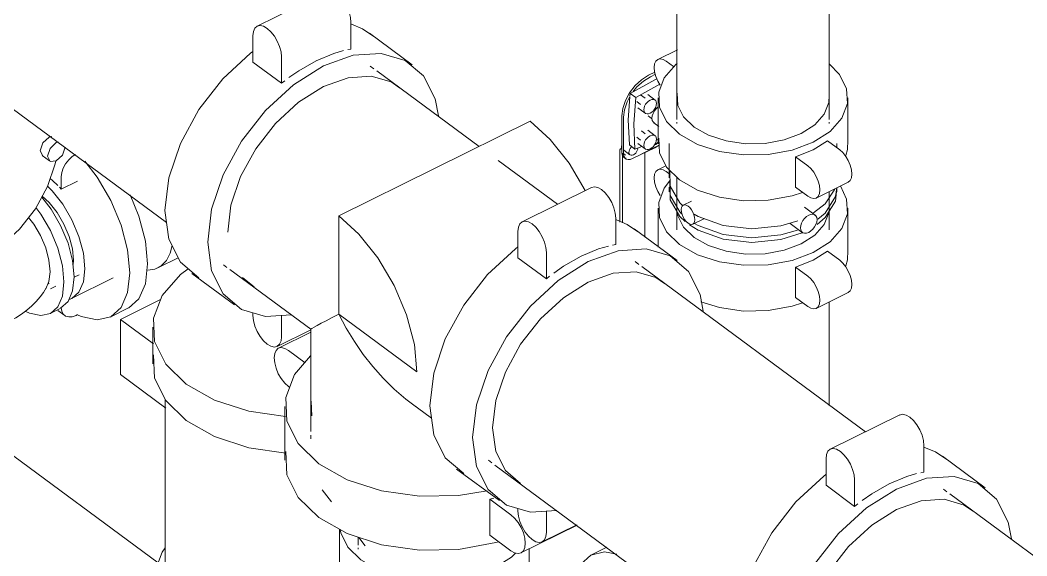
# Model space of a CAD drawing. Header units: metres. Extents: x 63 to 378, y -27 to 78.
# Drawn here: x 319.004 to 320.116, y 0.346 to 0.938 of the extents above; entities that cross this region are included whole.
import ezdxf

# ---------------------------------------------------------------- set-up
doc = ezdxf.new("R2010")
doc.units = ezdxf.units.M
for name, color, linetype, lineweight in [('A-FLOR', 7, 'Continuous', 9), ('M-EQPM', 7, 'Continuous', 18), ('P-PIPE', 7, 'Continuous', 18)]:
    doc.layers.add(name, color=color, linetype=linetype, lineweight=lineweight)

# ---------------------------------------------------------------- blocks, each defined once
blk = doc.blocks.new('Victaulic-IPS-Cap No 60 - Standard 2-2391244-3D BOMBAS')
at = {"layer": 'P-PIPE', "color": 11, "true_color": 0xff8080}
for p, q in [((-58.3256, 0.8622), (-58.3093, 0.8686)), ((-58.3475, 0.8484), (-58.3256, 0.8622)), ((-58.368, 0.8296), (-58.3475, 0.8484)), ((-58.2912, 0.8552), (-58.3074, 0.8488)), ((-58.3855, 0.807), (-58.368, 0.8296)), ((-58.399, 0.7823), (-58.3855, 0.807)), ((-58.2423, 0.7937), (-58.2394, 0.788)), ((-58.4075, 0.7571), (-58.399, 0.7823)), ((-58.24, 0.7884), (-58.2319, 0.7824)), ((-58.4104, 0.733), (-58.4075, 0.7571)), ((-58.4075, 0.7119), (-58.4104, 0.733)), ((-58.399, 0.695), (-58.4075, 0.7119)), ((-58.3855, 0.6836), (-58.399, 0.695)), ((-58.3907, 0.6869), (-58.3725, 0.6734))]:
    blk.add_line(p, q, dxfattribs=at)
for points in [[(-58.3074, 0.8488, 0), (-58.3293, 0.835, 0), (-58.3498, 0.8162, 0), (-58.3674, 0.7936, 0), (-58.3808, 0.7689, 0), (-58.3893, 0.7436, 0), (-58.3922, 0.7196, 0)], [(-58.2294, 0.8096, 0), (-58.2324, 0.8087, 0), (-58.2394, 0.8023, 0), (-58.2423, 0.7937, 0)], [(-58.2342, 0.7878, 0), (-58.2313, 0.7963, 0), (-58.2244, 0.8027, 0), (-58.2224, 0.8035, 0)], [(-58.2146, 0.7975, 0), (-58.2174, 0.7889, 0), (-58.2244, 0.7825, 0), (-58.2313, 0.782, 0), (-58.2342, 0.7878, 0)], [(-58.3074, 0.6742, 0), (-58.2855, 0.6881, 0), (-58.265, 0.7069, 0), (-58.2474, 0.7294, 0), (-58.234, 0.7542, 0), (-58.2255, 0.7794, 0), (-58.2248, 0.7825, 0)], [(-58.3922, 0.7196, 0), (-58.3893, 0.6985, 0), (-58.3808, 0.6816, 0), (-58.3674, 0.6702, 0), (-58.3498, 0.665, 0), (-58.3293, 0.6664, 0), (-58.3074, 0.6742, 0)]]:
    blk.add_polyline3d(points, dxfattribs=at)
blk = doc.blocks.new('Victaulic-IPS-Vic-300 MasterSeal Butterfly Valve LH - Standard-V349-3D BOMBAS')
at = {"layer": 'P-PIPE', "color": 11, "true_color": 0xff8080}
for p, q in [((-57.5701, 0.8771), (-57.5632, 0.8805)), ((-57.5625, 0.8784), (-57.5681, 0.8756)), ((-57.5907, 0.8544), (-57.5903, 0.8571)), ((-57.5842, 0.8526), (-57.5903, 0.8571)), ((-57.5576, 0.8675), (-57.5842, 0.8526)), ((-57.5832, 0.8481), (-57.5789, 0.845)), ((-57.5738, 0.8519), (-57.5788, 0.8556)), ((-57.5629, 0.8498), (-57.571, 0.8558)), ((-57.5818, 0.8411), (-57.5737, 0.8352)), ((-57.5996, 0.7917), (-57.5996, 0.8322)), ((-57.5976, 0.8307), (-57.5976, 0.7902)), ((-57.5705, 0.8322), (-57.5668, 0.8295)), ((-57.5642, 0.8246), (-57.5589, 0.8207)), ((-57.5388, 0.8253), (-57.5388, 0.8237)), ((-57.3706, 0.8237), (-57.3706, 0.8253)), ((-57.5738, 0.8125), (-57.578, 0.8156)), ((-57.5629, 0.8103), (-57.571, 0.8163)), ((-57.5832, 0.8087), (-57.5789, 0.8055)), ((-57.5818, 0.8017), (-57.5737, 0.7957)), ((-57.563, 0.8005), (-57.5622, 0.8008)), ((-57.5615, 0.8055), (-57.5589, 0.8067)), ((-57.5474, 0.8017), (-57.5474, 0.7636)), ((-57.362, 0.797), (-57.362, 0.8017)), ((-57.6019, 0.7148), (-57.6019, 0.7941)), ((-57.6001, 0.7976), (-57.6001, 0.7956)), ((-57.5989, 0.7911), (-57.5989, 0.7139)), ((-57.5975, 0.7904), (-57.5955, 0.7889)), ((-57.5974, 0.7943), (-57.5906, 0.7893)), ((-57.5912, 0.8001), (-57.5851, 0.7956)), ((-57.5878, 0.785), (-57.5632, 0.7971)), ((-57.5851, 0.7956), (-57.5776, 0.7984)), ((-57.5775, 0.7904), (-57.5585, 0.7998)), ((-57.5743, 0.698), (-57.5743, 0.7916)), ((-57.5632, 0.7971), (-57.5585, 0.7997)), ((-57.5974, 0.7864), (-57.5953, 0.7849)), ((-57.5388, 0.7644), (-57.5388, 0.7063)), ((-57.5474, 0.7534), (-57.5474, 0.7484)), ((-57.3706, 0.7063), (-57.3706, 0.7485)), ((-57.362, 0.7484), (-57.362, 0.7527)), ((-57.5228, 0.7381), (-57.5317, 0.7337)), ((-57.386, 0.7226), (-57.3978, 0.7313)), ((-57.5212, 0.7124), (-57.5084, 0.7187)), ((-57.4137, 0.7134), (-57.4002, 0.7034))]:
    blk.add_line(p, q, dxfattribs=at)
for points in [[(-57.5996, 0.8322, 0), (-57.5986, 0.8405, 0), (-57.5957, 0.8493, 0), (-57.591, 0.8579, 0), (-57.5849, 0.8658, 0), (-57.5778, 0.8723, 0), (-57.5701, 0.8771, 0)], [(-57.5903, 0.8571, 0), (-57.5632, 0.8722, 0), (-57.5608, 0.8734, 0)], [(-57.5681, 0.8756, 0), (-57.5758, 0.8708, 0), (-57.5829, 0.8643, 0), (-57.5871, 0.8591, 0)], [(-57.5908, 0.8536, 0), (-57.5937, 0.8478, 0), (-57.5966, 0.8391, 0), (-57.5976, 0.8307, 0)], [(-57.5912, 0.8001, 0), (-57.5925, 0.8278, 0), (-57.5908, 0.8534, 0)], [(-57.5842, 0.8526, 0), (-57.5863, 0.8233, 0), (-57.5851, 0.7956, 0)], [(-57.5683, 0.8497, 0), (-57.5701, 0.8486, 0), (-57.5718, 0.847, 0), (-57.5733, 0.8452, 0), (-57.5744, 0.8431, 0), (-57.5751, 0.841, 0), (-57.5754, 0.839, 0), (-57.5751, 0.8373, 0), (-57.5744, 0.8359, 0), (-57.5733, 0.8349, 0), (-57.5718, 0.8345, 0), (-57.5701, 0.8346, 0), (-57.5683, 0.8353, 0)], [(-57.5683, 0.8353, 0), (-57.5665, 0.8364, 0), (-57.5648, 0.838, 0), (-57.5634, 0.8398, 0), (-57.5622, 0.8419, 0), (-57.5615, 0.844, 0), (-57.5613, 0.846, 0), (-57.5615, 0.8477, 0), (-57.5622, 0.8491, 0), (-57.5634, 0.8501, 0), (-57.5648, 0.8505, 0), (-57.5665, 0.8504, 0), (-57.5683, 0.8497, 0)], [(-57.5636, 0.8243, 0), (-57.5651, 0.8255, 0), (-57.566, 0.8273, 0), (-57.5663, 0.8296, 0), (-57.566, 0.8322, 0), (-57.5651, 0.835, 0), (-57.5636, 0.8377, 0), (-57.5617, 0.8401, 0), (-57.5595, 0.8422, 0)], [(-57.5683, 0.8103, 0), (-57.5701, 0.8091, 0), (-57.5718, 0.8076, 0), (-57.5733, 0.8057, 0), (-57.5744, 0.8037, 0), (-57.5751, 0.8016, 0), (-57.5754, 0.7996, 0), (-57.5751, 0.7978, 0), (-57.5744, 0.7964, 0), (-57.5733, 0.7955, 0), (-57.5718, 0.795, 0), (-57.5701, 0.7952, 0), (-57.5683, 0.7958, 0)], [(-57.5683, 0.7958, 0), (-57.5665, 0.797, 0), (-57.5648, 0.7985, 0), (-57.5634, 0.8004, 0), (-57.5622, 0.8024, 0), (-57.5615, 0.8045, 0), (-57.5613, 0.8065, 0), (-57.5615, 0.8083, 0), (-57.5622, 0.8097, 0), (-57.5634, 0.8106, 0), (-57.5648, 0.811, 0), (-57.5665, 0.8109, 0), (-57.5683, 0.8103, 0)], [(-57.5622, 0.8008, 0), (-57.5614, 0.8013, 0), (-57.5607, 0.802, 0), (-57.56, 0.8028, 0)], [(-57.5596, 0.8037, 0), (-57.5592, 0.8046, 0), (-57.5591, 0.8055, 0), (-57.5592, 0.8062, 0)], [(-57.6019, 0.7941, 0), (-57.6018, 0.7944, 0), (-57.6017, 0.7948, 0), (-57.6015, 0.7952, 0), (-57.6013, 0.7955, 0), (-57.601, 0.7958, 0), (-57.6007, 0.796, 0)], [(-57.5996, 0.7997, 0), (-57.6, 0.7988, 0), (-57.6001, 0.7976, 0)], [(-57.5947, 0.7854, 0), (-57.5968, 0.786, 0), (-57.5983, 0.7873, 0), (-57.5993, 0.7893, 0), (-57.5996, 0.7917, 0)], [(-57.5976, 0.7902, 0), (-57.5973, 0.7878, 0), (-57.5963, 0.7858, 0), (-57.5947, 0.7845, 0), (-57.5927, 0.7839, 0), (-57.5903, 0.7841, 0), (-57.5878, 0.785, 0)], [(-57.5893, 0.7975, 0), (-57.5903, 0.7962, 0), (-57.5911, 0.7948, 0), (-57.5916, 0.7933, 0), (-57.5917, 0.7919, 0)], [(-57.5917, 0.7919, 0), (-57.5916, 0.7907, 0), (-57.5911, 0.7897, 0), (-57.5903, 0.7891, 0), (-57.5893, 0.7888, 0), (-57.5881, 0.7888, 0), (-57.5868, 0.7893, 0), (-57.5855, 0.7901, 0), (-57.5843, 0.7912, 0), (-57.5833, 0.7925, 0), (-57.5825, 0.7939, 0), (-57.5821, 0.7954, 0), (-57.5819, 0.7968, 0)], [(-57.5324, 0.733, 0), (-57.5356, 0.7362, 0), (-57.5462, 0.7545, 0), (-57.5465, 0.7714, 0)], [(-57.5337, 0.7241, 0), (-57.5356, 0.726, 0), (-57.5462, 0.7444, 0), (-57.5465, 0.7613, 0)], [(-57.5296, 0.7154, 0), (-57.5356, 0.721, 0), (-57.5462, 0.7394, 0), (-57.5465, 0.7562, 0)], [(-57.3642, 0.7513, 0), (-57.375, 0.7349, 0), (-57.3877, 0.7249, 0)], [(-57.3622, 0.7525, 0), (-57.3636, 0.738, 0), (-57.375, 0.7198, 0), (-57.3839, 0.7122, 0)], [(-57.362, 0.7526, 0), (-57.3636, 0.743, 0), (-57.375, 0.7248, 0), (-57.3831, 0.7179, 0)], [(-57.5265, 0.7325, 0), (-57.5284, 0.7336, 0), (-57.5302, 0.734, 0), (-57.5318, 0.7337, 0), (-57.533, 0.7326, 0), (-57.5337, 0.7309, 0), (-57.534, 0.7286, 0), (-57.5337, 0.726, 0), (-57.533, 0.7231, 0), (-57.5318, 0.7203, 0), (-57.5302, 0.7176, 0), (-57.5284, 0.7153, 0), (-57.5265, 0.7136, 0)], [(-57.5211, 0.7124, 0), (-57.5199, 0.7135, 0), (-57.5192, 0.7152, 0), (-57.5189, 0.7175, 0), (-57.5192, 0.7201, 0), (-57.5199, 0.723, 0), (-57.5211, 0.7258, 0), (-57.5227, 0.7285, 0), (-57.5245, 0.7308, 0), (-57.5265, 0.7325, 0)], [(-57.4052, 0.7162, 0), (-57.4241, 0.7107, 0), (-57.4559, 0.7075, 0), (-57.4875, 0.7112, 0), (-57.5152, 0.7211, 0), (-57.5197, 0.7236, 0)], [(-57.3931, 0.7035, 0), (-57.3907, 0.705, 0), (-57.3885, 0.7071, 0), (-57.3866, 0.7095, 0), (-57.3851, 0.7122, 0), (-57.3842, 0.7149, 0), (-57.3839, 0.7176, 0), (-57.3842, 0.7199, 0), (-57.3851, 0.7217, 0), (-57.3866, 0.7229, 0), (-57.3885, 0.7235, 0), (-57.3907, 0.7233, 0), (-57.3931, 0.7225, 0)], [(-57.5265, 0.7136, 0), (-57.5245, 0.7124, 0), (-57.5227, 0.712, 0), (-57.5212, 0.7124, 0)], [(-57.4054, 0.706, 0), (-57.4241, 0.7006, 0), (-57.4559, 0.6974, 0), (-57.4875, 0.701, 0), (-57.5152, 0.711, 0), (-57.5195, 0.7134, 0)], [(-57.3931, 0.7225, 0), (-57.3955, 0.721, 0), (-57.3977, 0.7189, 0), (-57.3996, 0.7165, 0), (-57.4011, 0.7138, 0), (-57.402, 0.7111, 0), (-57.4023, 0.7084, 0), (-57.402, 0.7061, 0), (-57.4011, 0.7043, 0), (-57.3996, 0.7031, 0), (-57.3977, 0.7025, 0), (-57.3955, 0.7027, 0), (-57.3931, 0.7035, 0)], [(-57.4002, 0.7031, 0), (-57.4241, 0.6955, 0), (-57.4559, 0.6924, 0), (-57.4875, 0.696, 0), (-57.5152, 0.7059, 0), (-57.5249, 0.7118, 0)]]:
    blk.add_polyline3d(points, dxfattribs=at)
blk = doc.blocks.new('Victaulic-IPS-Rigid Coupling Style 07-W07-107 - Standard-V369-3D BOMBAS')
at = {"layer": 'P-PIPE', "color": 11, "true_color": 0xff8080}
for p, q in [((-57.5382, 0.9054), (-57.5599, 0.8947)), ((-57.5426, 0.8868), (-57.5505, 0.8926)), ((-57.5595, 0.8521), (-57.5595, 0.8015)), ((-57.3499, 0.8015), (-57.3499, 0.8521)), ((-57.3723, 0.8046), (-57.3589, 0.7947)), ((-57.3943, 0.7772), (-57.4077, 0.7871)), ((-57.4077, 0.7871), (-57.4077, 0.7534)), ((-57.3849, 0.7414), (-57.3495, 0.7589)), ((-57.4077, 0.7534), (-57.3943, 0.7435))]:
    blk.add_line(p, q, dxfattribs=at)
for points in [[(-57.5505, 0.8926, 0), (-57.554, 0.8946, 0), (-57.5572, 0.8953, 0), (-57.56, 0.8947, 0), (-57.5621, 0.8928, 0), (-57.5634, 0.8897, 0), (-57.5639, 0.8857, 0), (-57.5634, 0.881, 0), (-57.5621, 0.8759, 0), (-57.56, 0.8708, 0), (-57.5572, 0.8661, 0)], [(-57.5385, 0.8901, 0), (-57.5398, 0.8891, 0), (-57.5527, 0.8745, 0), (-57.5589, 0.8584, 0), (-57.5581, 0.8419, 0), (-57.5502, 0.8261, 0), (-57.5358, 0.812, 0)], [(-57.5358, 0.812, 0), (-57.5159, 0.8007, 0), (-57.4918, 0.7929, 0), (-57.4651, 0.7891, 0), (-57.4378, 0.7896, 0), (-57.4116, 0.7944, 0), (-57.3884, 0.8031, 0), (-57.3696, 0.8151, 0), (-57.3567, 0.8297, 0), (-57.3504, 0.8458, 0), (-57.3513, 0.8623, 0), (-57.3592, 0.8781, 0), (-57.3705, 0.8898, 0)], [(-57.5198, 0.8199, 0), (-57.5314, 0.8312, 0), (-57.5377, 0.8439, 0), (-57.5384, 0.8572, 0)], [(-57.3707, 0.8552, 0), (-57.371, 0.847, 0), (-57.376, 0.8341, 0), (-57.3864, 0.8224, 0), (-57.4014, 0.8127, 0), (-57.4201, 0.8058, 0), (-57.4411, 0.8019, 0), (-57.4631, 0.8015, 0), (-57.4845, 0.8046, 0), (-57.5038, 0.8108, 0), (-57.5198, 0.8199, 0)], [(-57.5358, 0.7614, 0), (-57.5502, 0.7755, 0), (-57.5581, 0.7913, 0), (-57.5589, 0.8078, 0)], [(-57.3723, 0.8046, 0), (-57.3884, 0.7947, 0), (-57.4077, 0.7871, 0)], [(-57.3501, 0.8054, 0), (-57.3504, 0.7952, 0), (-57.3522, 0.7884, 0)], [(-57.3589, 0.7947, 0), (-57.3554, 0.7916, 0), (-57.3522, 0.7875, 0), (-57.3494, 0.7828, 0), (-57.3473, 0.7777, 0), (-57.346, 0.7726, 0), (-57.3455, 0.7679, 0), (-57.346, 0.7639, 0), (-57.3473, 0.7608, 0), (-57.3494, 0.7589, 0)], [(-57.3848, 0.7414, 0), (-57.3827, 0.7433, 0), (-57.3814, 0.7464, 0), (-57.3809, 0.7505, 0), (-57.3814, 0.7552, 0), (-57.3827, 0.7602, 0), (-57.3848, 0.7653, 0), (-57.3876, 0.77, 0), (-57.3908, 0.7741, 0), (-57.3943, 0.7772, 0)], [(-57.3999, 0.7475, 0), (-57.4116, 0.7438, 0), (-57.4378, 0.739, 0), (-57.4651, 0.7385, 0), (-57.4918, 0.7423, 0), (-57.5159, 0.7501, 0), (-57.5358, 0.7614, 0)], [(-57.3943, 0.7435, 0), (-57.3908, 0.7415, 0), (-57.3876, 0.7408, 0), (-57.3849, 0.7414, 0)]]:
    blk.add_polyline3d(points, dxfattribs=at)
blk = doc.blocks.new('C_S_L_ Suction Diffuser - 2_5-8 Inch - Flanged - 6_x4_-V379-3D BOMBAS')
at = {"layer": 'P-PIPE', "color": 11, "true_color": 0xff8080}
for p, q in [((-58.1122, 0.6641), (-58.0897, 0.6752)), ((-58.1648, 0.6098), (-58.1452, 0.6195))]:
    blk.add_line(p, q, dxfattribs=at)
for points in [[(-58.2009, 0.6123, 0), (-58.1968, 0.6104, 0), (-58.1793, 0.6066, 0), (-58.1643, 0.61, 0), (-58.1528, 0.6204, 0), (-58.1456, 0.637, 0), (-58.1431, 0.6588, 0), (-58.1456, 0.6842, 0), (-58.1528, 0.7115, 0), (-58.1643, 0.7388, 0), (-58.1793, 0.7644, 0), (-58.193, 0.7822, 0)], [(-58.1429, 0.745, 0), (-58.1332, 0.7212, 0), (-58.1259, 0.6939, 0), (-58.1235, 0.6685, 0), (-58.1259, 0.6467, 0), (-58.1332, 0.6301, 0), (-58.1447, 0.6197, 0)], [(-58.0965, 0.6888, 0), (-58.0987, 0.6805, 0), (-58.1028, 0.6724, 0), (-58.1085, 0.6664, 0), (-58.1154, 0.6628, 0), (-58.1234, 0.6617, 0)]]:
    blk.add_polyline3d(points, dxfattribs=at)
blk = doc.blocks.new('C_S_L_Antivibratorio 2- Flanged - 4_-V380-3D BOMBAS')
at = {"layer": 'P-PIPE', "color": 11, "true_color": 0xff8080}
blk.add_line((-58.2313, 0.6137), (-58.22, 0.6193), dxfattribs=at)
for points in [[(-58.2404, 0.7424, 0), (-58.2302, 0.7293, 0), (-58.2196, 0.7111, 0), (-58.2114, 0.6917, 0), (-58.2063, 0.6723, 0), (-58.2045, 0.6542, 0)], [(-58.2159, 0.6486, 0), (-58.2176, 0.6666, 0), (-58.2228, 0.6861, 0), (-58.2309, 0.7055, 0), (-58.2416, 0.7237, 0), (-58.2469, 0.7309, 0)], [(-58.2313, 0.66, 0), (-58.2325, 0.6726, 0), (-58.2361, 0.6862, 0), (-58.2418, 0.6999, 0), (-58.2493, 0.7126, 0), (-58.2549, 0.72, 0)], [(-58.3099, 0.6735, 0), (-58.307, 0.6679, 0), (-58.2988, 0.6485, 0), (-58.2936, 0.6291, 0), (-58.2919, 0.611, 0)], [(-58.2361, 0.6409, 0), (-58.2325, 0.6491, 0), (-58.2313, 0.66, 0)], [(-58.2582, 0.6161, 0), (-58.254, 0.6142, 0), (-58.2416, 0.6115, 0), (-58.2309, 0.6139, 0), (-58.2228, 0.6213, 0), (-58.2176, 0.6331, 0), (-58.2159, 0.6486, 0)], [(-58.2045, 0.6542, 0), (-58.2063, 0.6387, 0), (-58.2114, 0.6269, 0), (-58.2196, 0.6195, 0)], [(-58.2354, 0.642, 0), (-58.2386, 0.637, 0), (-58.2423, 0.632, 0), (-58.2466, 0.627, 0), (-58.2514, 0.6221, 0), (-58.2568, 0.6174, 0), (-58.2627, 0.613, 0), (-58.2691, 0.609, 0), (-58.2758, 0.6055, 0), (-58.2827, 0.6025, 0), (-58.2898, 0.6001, 0), (-58.2932, 0.5992, 0)], [(-58.2919, 0.611, 0), (-58.2936, 0.5955, 0), (-58.298, 0.5849, 0)]]:
    blk.add_polyline3d(points, dxfattribs=at)
blk = doc.blocks.new('Victaulic-IPS-Rigid Coupling Style 07-W07-107 - Standard-V381-3D BOMBAS')
at = {"layer": 'P-PIPE', "color": 11, "true_color": 0xff8080}
for p, q in [((-58.2189, 0.765), (-58.2189, 0.7513)), ((-58.2189, 0.7513), (-58.201, 0.7601)), ((-58.2208, 0.7534), (-58.2189, 0.7513)), ((-58.2054, 0.6726), (-58.2056, 0.6678)), ((-58.2074, 0.6304), (-58.1614, 0.6531)), ((-58.2226, 0.6171), (-58.2151, 0.6115))]:
    blk.add_line(p, q, dxfattribs=at)
for points in [[(-58.2033, 0.7895, 0), (-58.2067, 0.7873, 0), (-58.2107, 0.7836, 0), (-58.2141, 0.7793, 0), (-58.2167, 0.7745, 0), (-58.2183, 0.7696, 0), (-58.2189, 0.765, 0)], [(-58.2311, 0.763, 0), (-58.2284, 0.7608, 0), (-58.2226, 0.7553, 0)], [(-58.1928, 0.6633, 0), (-58.1945, 0.6804, 0), (-58.1993, 0.6988, 0), (-58.2071, 0.7173, 0), (-58.2172, 0.7345, 0), (-58.2289, 0.7493, 0), (-58.234, 0.7544, 0)], [(-58.2398, 0.7436, 0), (-58.2322, 0.7364, 0), (-58.2234, 0.7254, 0), (-58.2159, 0.7126, 0), (-58.2102, 0.699, 0), (-58.2066, 0.6853, 0), (-58.2054, 0.6726, 0)], [(-58.21, 0.6293, 0), (-58.2071, 0.6305, 0), (-58.1993, 0.6375, 0), (-58.1945, 0.6487, 0), (-58.1928, 0.6633, 0)], [(-58.2189, 0.6202, 0), (-58.2183, 0.6163, 0), (-58.2167, 0.6131, 0), (-58.2141, 0.6109, 0), (-58.2107, 0.6099, 0), (-58.2067, 0.6101, 0), (-58.2025, 0.6117, 0), (-58.201, 0.6125, 0)]]:
    blk.add_polyline3d(points, dxfattribs=at)
blk = doc.blocks.new('Non-Connector - AC-V382-3D BOMBAS')
at = {"layer": 'P-PIPE', "color": 11, "true_color": 0xff8080}
blk.add_line((-58.2335, 0.6467), (-58.2322, 0.6473), dxfattribs=at)
blk = doc.blocks.new('Pump-Vertical_Inline-Taco-KV_D_Models - 4007D NEMA at 20 HP 3500 RPM TEFC-V383-3D BOMBAS')
at = {"layer": 'M-EQPM', "color": 11, "true_color": 0xff8080}
for p, q in [((-58.1535, 0.6072), (-58.1091, 0.6292)), ((-58.1535, 0.5463), (-58.1535, 0.6072)), ((-58.1535, 0.6072), (-58.1171, 0.5803)), ((-58.1179, 0.5987), (-58.1179, 0.5582)), ((-58.1032, 0.5091), (-58.1535, 0.5463)), ((-58.1042, 0.5191), (-58.1042, 0.3145)), ((-58.1179, 0.3145), (-58.1179, 0.2739)), ((-58.1145, 0.2537), (-58.0876, 0.1758)), ((-58.0905, 0.1927), (-58.0905, 0.1826)), ((-58.0631, 0.1337), (-58.0631, 0.1269)), ((-58.137, 0.1269), (-58.137, 0.1117)), ((-58.2021, 0.0658), (-58.2205, 0.0567)), ((-58.1121, 0.0577), (-58.1331, 0.0376)), ((-57.7051, 0.0565), (-57.6867, 0.0656)), ((-58.1008, 0.0451), (-58.128, 0.0316)), ((-58.0768, 0.0418), (-58.1279, 0.0314)), ((-58.1255, 0.0286), (-58.0973, 0.0426)), ((-58.0938, 0.0406), (-58.1235, 0.0259)), ((-58.0955, 0.0416), (-58.0834, 0.0335)), ((-58.1761, 0.0078), (-58.1924, -0.0002)), ((-58.0796, -0.0852), (-57.9406, -0.0569)), ((-57.8962, -0.0627), (-57.9018, -0.0681)), ((-58.1474, -0.0913), (-58.1311, -0.0833)), ((-58.0794, -0.087), (-58.0323, -0.0861)), ((-58.1751, -0.1327), (-58.1699, -0.1368)), ((-58.1192, -0.1482), (-58.1008, -0.1391))]:
    blk.add_line(p, q, dxfattribs=at)
for points in [[(-58.0788, 0.663, 0), (-58.087, 0.6567, 0), (-58.1073, 0.6338, 0), (-58.1171, 0.6086, 0), (-58.1158, 0.5827, 0), (-58.1034, 0.5579, 0), (-58.0808, 0.5358, 0)], [(-58.1171, 0.5681, 0), (-58.1158, 0.5422, 0), (-58.1034, 0.5174, 0), (-58.0808, 0.4954, 0)], [(-58.0808, 0.5358, 0), (-58.0495, 0.5181, 0), (-58.0117, 0.5058, 0), (-57.971, 0.5, 0)], [(-58.0808, 0.4954, 0), (-58.0495, 0.4776, 0), (-58.0117, 0.4654, 0), (-57.9708, 0.4595, 0)], [(-58.104, 0.3545, 0), (-58.1073, 0.3497, 0), (-58.1171, 0.3244, 0), (-58.1158, 0.2985, 0), (-58.1034, 0.2737, 0), (-58.0808, 0.2517, 0)], [(-58.1038, 0.3214, 0), (-58.1032, 0.3042, 0), (-58.0923, 0.2791, 0), (-58.0702, 0.2569, 0)], [(-58.0808, 0.2111, 0), (-58.1034, 0.2331, 0), (-58.1158, 0.2579, 0), (-58.1171, 0.2838, 0)], [(-58.0702, 0.2569, 0), (-58.0386, 0.2394, 0), (-58.0001, 0.228, 0), (-57.9579, 0.2236, 0), (-57.9153, 0.2265, 0), (-57.8899, 0.2321, 0)], [(-58.0808, 0.2517, 0), (-58.0495, 0.2339, 0), (-58.0117, 0.2217, 0), (-57.97, 0.2157, 0), (-57.9271, 0.2165, 0), (-57.8904, 0.2229, 0)], [(-57.723, 0.2467, 0), (-57.7186, 0.2422, 0), (-57.7011, 0.2202, 0), (-57.6861, 0.1946, 0), (-57.6746, 0.1673, 0), (-57.6674, 0.14, 0), (-57.665, 0.1146, 0), (-57.6674, 0.0928, 0), (-57.6746, 0.0762, 0), (-57.6861, 0.0658, 0)], [(-57.7229, 0.0535, 0), (-57.7196, 0.0533, 0), (-57.7046, 0.0567, 0), (-57.6931, 0.0671, 0), (-57.6859, 0.0837, 0), (-57.6834, 0.1055, 0), (-57.6859, 0.1308, 0), (-57.6931, 0.1582, 0), (-57.7046, 0.1855, 0), (-57.7196, 0.2111, 0), (-57.7229, 0.2158, 0)], [(-57.8904, 0.1823, 0), (-57.9271, 0.1759, 0), (-57.97, 0.1751, 0), (-58.0117, 0.1811, 0), (-58.0495, 0.1933, 0), (-58.0808, 0.2111, 0)], [(-58.0952, 0.1973, 0), (-58.1025, 0.1916, 0), (-58.1251, 0.1661, 0), (-58.136, 0.138, 0), (-58.1346, 0.1091, 0), (-58.1207, 0.0814, 0), (-58.0955, 0.0568, 0)], [(-58.0596, 0.1302, 0), (-58.0797, 0.1504, 0), (-58.0896, 0.1731, 0), (-58.0904, 0.1849, 0)], [(-58.0896, 0.1832, 0), (-58.0797, 0.1605, 0), (-58.0596, 0.1403, 0)], [(-58.0596, 0.1403, 0), (-58.0797, 0.1605, 0), (-58.0896, 0.1832, 0)], [(-57.7225, 0.1627, 0), (-57.7186, 0.1508, 0), (-57.7155, 0.1292, 0), (-57.7186, 0.1121, 0), (-57.7231, 0.1053, 0)], [(-58.0596, 0.1403, 0), (-58.0309, 0.1244, 0), (-57.9959, 0.114, 0), (-57.9575, 0.11, 0), (-57.9188, 0.1127, 0), (-57.8901, 0.1194, 0)], [(-57.8902, 0.1194, 0), (-57.9188, 0.1127, 0), (-57.9575, 0.11, 0), (-57.9959, 0.114, 0), (-58.0309, 0.1244, 0), (-58.0596, 0.1403, 0)], [(-58.136, 0.1228, 0), (-58.1346, 0.0939, 0), (-58.1207, 0.0662, 0), (-58.0955, 0.0416, 0)], [(-58.0631, 0.1269, 0), (-58.063, 0.1231, 0), (-58.0557, 0.1029, 0), (-58.0384, 0.085, 0)], [(-57.8901, 0.1093, 0), (-57.9188, 0.1025, 0), (-57.9575, 0.0999, 0), (-57.9959, 0.1039, 0), (-58.0309, 0.1143, 0), (-58.0596, 0.1302, 0)], [(-58.0384, 0.085, 0), (-58.0128, 0.0712, 0), (-57.9814, 0.0629, 0), (-57.9473, 0.0608, 0), (-57.9138, 0.0652, 0), (-57.89, 0.073, 0)], [(-58.2026, 0.0656, 0), (-58.1876, 0.069, 0), (-58.1702, 0.0652, 0), (-58.1514, 0.0544, 0)], [(-58.1699, 0.0453, 0), (-58.1886, 0.0561, 0), (-58.2061, 0.0599, 0), (-58.221, 0.0565, 0), (-58.2325, 0.0461, 0), (-58.2398, 0.0295, 0), (-58.2422, 0.0077, 0), (-58.2421, 0.0029, 0)], [(-58.0955, 0.0568, 0), (-58.0607, 0.037, 0), (-58.0185, 0.0233, 0), (-57.9719, 0.0167, 0), (-57.924, 0.0176, 0), (-57.8902, 0.023, 0)], [(-58.1699, -0.1368, 0), (-58.1512, -0.1476, 0), (-58.1337, -0.1513, 0), (-58.1187, -0.1479, 0), (-58.1072, -0.1376, 0), (-58.1, -0.121, 0), (-58.0975, -0.0992, 0), (-58.1, -0.0738, 0), (-58.1072, -0.0465, 0), (-58.1187, -0.0192, 0), (-58.1337, 0.0064, 0), (-58.1512, 0.0284, 0), (-58.1699, 0.0453, 0)], [(-58.1514, 0.0544, 0), (-58.1327, 0.0375, 0), (-58.1153, 0.0155, 0), (-58.1003, -0.01, 0), (-58.0888, -0.0374, 0), (-58.0816, -0.0647, 0), (-58.0791, -0.0901, 0), (-58.0816, -0.1119, 0), (-58.0888, -0.1285, 0), (-58.1003, -0.1388, 0)], [(-58.0621, 0.0224, 0), (-58.0607, 0.0218, 0), (-58.0185, 0.0081, 0), (-57.9719, 0.0015, 0), (-57.924, 0.0024, 0), (-57.8901, 0.0078, 0)], [(-57.998, -0.0654, 0), (-57.9788, -0.0689, 0), (-57.9383, -0.0696, 0), (-57.8987, -0.064, 0), (-57.8905, -0.0614, 0)], [(-58.041, -0.0863, 0), (-58.0311, -0.0968, 0), (-58.0286, -0.0987, 0)], [(-58.0286, -0.0987, 0), (-58.0074, -0.1104, 0), (-57.9942, -0.1149, 0), (-57.9797, -0.1182, 0), (-57.9642, -0.12, 0), (-57.9482, -0.1203, 0), (-57.9324, -0.1189, 0), (-57.9173, -0.1161, 0), (-57.9033, -0.1118, 0), (-57.8909, -0.1063, 0)]]:
    blk.add_polyline3d(points, dxfattribs=at)
blk = doc.blocks.new('C_S_L_ Suction Diffuser - 2_5-8 Inch - Flanged - 6_x4_-V384-3D BOMBAS')
at = {"layer": 'P-PIPE', "color": 11, "true_color": 0xff8080}
for p, q in [((-57.6161, 0.3554), (-57.6332, 0.347)), ((-57.4792, 0.1964), (-57.4567, 0.2075)), ((-57.5319, 0.1421), (-57.5122, 0.1518))]:
    blk.add_line(p, q, dxfattribs=at)
for points in [[(-57.605, 0.3477, 0), (-57.6187, 0.3501, 0), (-57.6337, 0.3467, 0), (-57.6452, 0.3364, 0), (-57.6524, 0.3197, 0), (-57.6549, 0.2982, 0)], [(-57.5679, 0.1446, 0), (-57.5638, 0.1427, 0), (-57.5464, 0.1389, 0), (-57.5314, 0.1423, 0), (-57.5199, 0.1527, 0), (-57.5126, 0.1693, 0), (-57.5102, 0.1911, 0), (-57.5126, 0.2165, 0), (-57.5199, 0.2438, 0), (-57.5314, 0.2711, 0), (-57.5464, 0.2967, 0), (-57.5601, 0.3145, 0)], [(-57.5099, 0.2772, 0), (-57.5002, 0.2535, 0), (-57.493, 0.2262, 0), (-57.4905, 0.2008, 0), (-57.493, 0.179, 0), (-57.5002, 0.1624, 0), (-57.5117, 0.152, 0)], [(-57.4635, 0.2212, 0), (-57.4657, 0.2128, 0), (-57.4699, 0.2047, 0), (-57.4755, 0.1987, 0), (-57.4825, 0.1951, 0), (-57.4905, 0.194, 0)]]:
    blk.add_polyline3d(points, dxfattribs=at)
blk = doc.blocks.new('Victaulic-IPS-Rigid Coupling Style 07-W07-107 - Standard-V389-3D BOMBAS')
at = {"layer": 'P-PIPE', "color": 11, "true_color": 0xff8080}
for p, q in [((-57.551, 0.7771), (-57.5599, 0.7727)), ((-57.5462, 0.7674), (-57.5505, 0.7706)), ((-57.5595, 0.7301), (-57.5595, 0.6871)), ((-57.3499, 0.6795), (-57.3499, 0.7301)), ((-57.3723, 0.6826), (-57.3589, 0.6727)), ((-57.3943, 0.6552), (-57.4077, 0.6651)), ((-57.4077, 0.6651), (-57.4077, 0.6313)), ((-57.3849, 0.6193), (-57.3495, 0.6368)), ((-57.4077, 0.6313), (-57.3943, 0.6215))]:
    blk.add_line(p, q, dxfattribs=at)
for points in [[(-57.5505, 0.7706, 0), (-57.554, 0.7726, 0), (-57.5572, 0.7733, 0), (-57.56, 0.7727, 0), (-57.5621, 0.7707, 0), (-57.5634, 0.7677, 0), (-57.5639, 0.7636, 0), (-57.5634, 0.7589, 0), (-57.5621, 0.7539, 0), (-57.56, 0.7488, 0), (-57.5572, 0.7441, 0)], [(-57.547, 0.76, 0), (-57.5527, 0.7525, 0), (-57.5589, 0.7364, 0), (-57.5581, 0.7199, 0), (-57.5502, 0.704, 0), (-57.5358, 0.69, 0)], [(-57.5358, 0.69, 0), (-57.5159, 0.6787, 0), (-57.4918, 0.6709, 0), (-57.4651, 0.6671, 0), (-57.4378, 0.6676, 0), (-57.4116, 0.6724, 0), (-57.3884, 0.6811, 0), (-57.3696, 0.6931, 0), (-57.3567, 0.7077, 0), (-57.3504, 0.7238, 0), (-57.3513, 0.7403, 0), (-57.3582, 0.7548, 0)], [(-57.5198, 0.6979, 0), (-57.5314, 0.7092, 0), (-57.5377, 0.7219, 0), (-57.5385, 0.7256, 0)], [(-57.3708, 0.7264, 0), (-57.371, 0.725, 0), (-57.376, 0.7121, 0), (-57.3864, 0.7004, 0), (-57.4014, 0.6907, 0), (-57.4201, 0.6837, 0), (-57.4411, 0.6799, 0), (-57.4631, 0.6795, 0), (-57.4845, 0.6825, 0), (-57.5038, 0.6888, 0), (-57.5198, 0.6979, 0)], [(-57.3723, 0.6826, 0), (-57.3884, 0.6726, 0), (-57.4077, 0.6651, 0)], [(-57.3501, 0.6833, 0), (-57.3504, 0.6732, 0), (-57.3522, 0.6664, 0)], [(-57.3589, 0.6727, 0), (-57.3554, 0.6695, 0), (-57.3522, 0.6655, 0), (-57.3494, 0.6607, 0), (-57.3473, 0.6557, 0), (-57.346, 0.6506, 0), (-57.3455, 0.6459, 0), (-57.346, 0.6419, 0), (-57.3473, 0.6388, 0), (-57.3494, 0.6369, 0)], [(-57.3848, 0.6194, 0), (-57.3827, 0.6213, 0), (-57.3814, 0.6244, 0), (-57.3809, 0.6284, 0), (-57.3814, 0.6331, 0), (-57.3827, 0.6382, 0), (-57.3848, 0.6432, 0), (-57.3876, 0.648, 0), (-57.3908, 0.6521, 0), (-57.3943, 0.6552, 0)], [(-57.3999, 0.6255, 0), (-57.4116, 0.6218, 0), (-57.4378, 0.617, 0), (-57.4651, 0.6165, 0), (-57.4918, 0.6203, 0), (-57.5124, 0.6266, 0)], [(-57.3943, 0.6215, 0), (-57.3908, 0.6195, 0), (-57.3876, 0.6188, 0), (-57.3849, 0.6193, 0)]]:
    blk.add_polyline3d(points, dxfattribs=at)
blk = doc.blocks.new('Victaulic-IPS-Tee-Reducing Tee-No 20-25 - AC-V437-3D BOMBAS')
at = {"layer": 'P-PIPE', "color": 11, "true_color": 0xff8080}
for p, q in [((-57.1241, 0.3307), (-57.2372, 0.4142)), ((-57.0376, 0.2667), (-57.1032, 0.3153)), ((-56.9477, 0.2004), (-56.9517, 0.2033)), ((-57.3994, 0.1946), (-57.3101, 0.1286)), ((-57.3101, 0.1286), (-57.3101, 0.0154)), ((-57.1993, 0.0468), (-57.1768, 0.0302)), ((-57.114, -0.0163), (-57.11, -0.0192))]:
    blk.add_line(p, q, dxfattribs=at)
at = {"layer": 'P-PIPE', "color": 11, "lineweight": 9, "true_color": 0xff8080}
for p, q in [((-57.0679, 0.3585), (-57.1736, 0.3063)), ((-57.2793, 0.254), (-57.1736, 0.3063)), ((-57.2793, 0.254), (-57.2793, 0.1453)), ((-57.2793, 0.1453), (-57.1928, 0.0814))]:
    blk.add_line(p, q, dxfattribs=at)
for points in [[(-57.0679, 0.3585, 0), (-57.0455, 0.3383, 0), (-57.0247, 0.312, 0), (-57.007, 0.2819, 0)], [(-57.1928, 0.0814, 0), (-57.1958, 0.1117, 0), (-57.2044, 0.1443, 0), (-57.2181, 0.177, 0), (-57.236, 0.2075, 0), (-57.2569, 0.2338, 0), (-57.2793, 0.254, 0)]]:
    blk.add_polyline3d(points, dxfattribs=at)
at = {"layer": 'P-PIPE', "color": 11, "true_color": 0xff8080}
for points in [[(-57.3101, 0.1286, 0), (-57.31, 0.1287, 0), (-57.3089, 0.1294, 0), (-57.3066, 0.1308, 0), (-57.3031, 0.1327, 0), (-57.2986, 0.1351, 0), (-57.2931, 0.138, 0), (-57.2866, 0.1414, 0), (-57.2793, 0.1453, 0)], [(-57.2793, 0.1453, 0), (-57.2711, 0.1299, 0), (-57.262, 0.1151, 0), (-57.2522, 0.1009, 0), (-57.2416, 0.0872, 0), (-57.2302, 0.0743, 0), (-57.218, 0.0623, 0), (-57.2052, 0.0512, 0), (-57.1932, 0.0424, 0)]]:
    blk.add_polyline3d(points, dxfattribs=at)
blk = doc.blocks.new('Victaulic-IPS-Tee-Reducing Tee-No 20-25 - AC-V440-3D BOMBAS')
at = {"layer": 'P-PIPE', "color": 11, "true_color": 0xff8080}
for p, q in [((-57.7572, 0.7985), (-57.8702, 0.882)), ((-57.6706, 0.7345), (-57.7363, 0.7831)), ((-57.5808, 0.6681), (-57.5848, 0.6711)), ((-58.0325, 0.6624), (-57.9432, 0.5964)), ((-57.9432, 0.5964), (-57.9432, 0.4831)), ((-57.8324, 0.5146), (-57.8099, 0.4979)), ((-57.747, 0.4515), (-57.7431, 0.4485))]:
    blk.add_line(p, q, dxfattribs=at)
at = {"layer": 'P-PIPE', "color": 11, "lineweight": 9, "true_color": 0xff8080}
for p, q in [((-57.701, 0.8263), (-57.8067, 0.7741)), ((-57.9123, 0.7218), (-57.8067, 0.7741)), ((-57.9123, 0.7218), (-57.9123, 0.6131)), ((-57.9123, 0.6131), (-57.8259, 0.5492))]:
    blk.add_line(p, q, dxfattribs=at)
for points in [[(-57.701, 0.8263, 0), (-57.6786, 0.8061, 0), (-57.6578, 0.7798, 0), (-57.64, 0.7497, 0)], [(-57.8259, 0.5492, 0), (-57.8288, 0.5795, 0), (-57.8375, 0.6121, 0), (-57.8512, 0.6448, 0), (-57.8691, 0.6753, 0), (-57.89, 0.7016, 0), (-57.9123, 0.7218, 0)]]:
    blk.add_polyline3d(points, dxfattribs=at)
at = {"layer": 'P-PIPE', "color": 11, "true_color": 0xff8080}
for points in [[(-57.9432, 0.5964, 0), (-57.9431, 0.5965, 0), (-57.942, 0.5972, 0), (-57.9396, 0.5986, 0), (-57.9362, 0.6005, 0), (-57.9316, 0.6029, 0), (-57.9261, 0.6058, 0), (-57.9197, 0.6092, 0), (-57.9123, 0.6131, 0)], [(-57.9123, 0.6131, 0), (-57.9041, 0.5977, 0), (-57.8951, 0.5829, 0), (-57.8853, 0.5686, 0), (-57.8746, 0.555, 0), (-57.8633, 0.5421, 0), (-57.8511, 0.5301, 0), (-57.8382, 0.519, 0), (-57.8263, 0.5102, 0)]]:
    blk.add_polyline3d(points, dxfattribs=at)
blk = doc.blocks.new('Victaulic-IPS-Rigid Coupling Style 07-W07-107 - AC-V441-3D BOMBAS')
at = {"layer": 'P-PIPE', "color": 11, "true_color": 0xff8080}
for p, q in [((-57.2926, 0.5016), (-57.3693, 0.4637)), ((-57.2658, 0.4676), (-57.2658, 0.4384)), ((-57.374, 0.453), (-57.374, 0.4238)), ((-57.1981, 0.4209), (-57.2454, 0.4559)), ((-57.2693, 0.4377), (-57.2658, 0.4384)), ((-57.374, 0.4238), (-57.3425, 0.4005)), ((-57.3425, 0.4005), (-57.3425, 0.4297)), ((-57.3425, 0.4005), (-57.339, 0.4033)), ((-57.4417, 0.1903), (-57.3944, 0.1554)), ((-57.3728, 0.1753), (-57.3856, 0.1859)), ((-57.374, 0.1467), (-57.374, 0.1436)), ((-57.3425, 0.1203), (-57.3425, 0.1438)), ((-57.3472, 0.1096), (-57.31, 0.128))]:
    blk.add_line(p, q, dxfattribs=at)
for points in [[(-57.2927, 0.5015, 0), (-57.2894, 0.5023, 0), (-57.2856, 0.5014, 0), (-57.2816, 0.4991, 0), (-57.2775, 0.4954, 0), (-57.2737, 0.4906, 0), (-57.2704, 0.4851, 0), (-57.2679, 0.4791, 0), (-57.2663, 0.4732, 0), (-57.2658, 0.4676, 0)], [(-57.3425, 0.4297, 0), (-57.343, 0.4353, 0), (-57.3446, 0.4412, 0), (-57.3471, 0.4472, 0), (-57.3504, 0.4527, 0), (-57.3542, 0.4575, 0), (-57.3582, 0.4612, 0), (-57.3623, 0.4636, 0), (-57.3661, 0.4644, 0), (-57.3694, 0.4636, 0), (-57.3719, 0.4614, 0), (-57.3735, 0.4578, 0), (-57.374, 0.453, 0)], [(-57.2651, 0.4657, 0), (-57.2532, 0.4608, 0), (-57.2417, 0.4529, 0)], [(-57.4339, 0.1854, 0), (-57.4542, 0.2026, 0), (-57.467, 0.228, 0), (-57.4713, 0.2599, 0), (-57.467, 0.2961, 0), (-57.4542, 0.3342, 0), (-57.4339, 0.3714, 0), (-57.4074, 0.4054, 0), (-57.3766, 0.4338, 0), (-57.3741, 0.4357, 0)], [(-57.3041, 0.4255, 0), (-57.2847, 0.4336, 0), (-57.2741, 0.4367, 0)], [(-57.3342, 0.4069, 0), (-57.3235, 0.4144, 0), (-57.3041, 0.4255, 0)], [(-57.1692, 0.3647, 0), (-57.1728, 0.3832, 0), (-57.1856, 0.4086, 0), (-57.2059, 0.4258, 0), (-57.2324, 0.4336, 0), (-57.2632, 0.4316, 0), (-57.2963, 0.4197, 0)], [(-57.2963, 0.4197, 0), (-57.3293, 0.3989, 0), (-57.3602, 0.3705, 0), (-57.3866, 0.3365, 0), (-57.4069, 0.2992, 0), (-57.4197, 0.2612, 0), (-57.4241, 0.225, 0), (-57.4197, 0.1931, 0), (-57.4069, 0.1677, 0), (-57.3866, 0.1505, 0), (-57.3602, 0.1426, 0), (-57.3314, 0.1443, 0)], [(-57.2963, 0.3969, 0), (-57.2689, 0.4067, 0), (-57.2434, 0.4085, 0), (-57.2215, 0.402, 0), (-57.2121, 0.3955, 0)], [(-57.4019, 0.2359, 0), (-57.3983, 0.2659, 0), (-57.3878, 0.2973, 0), (-57.371, 0.3281, 0), (-57.3491, 0.3562, 0), (-57.3236, 0.3797, 0), (-57.2963, 0.3969, 0)], [(-57.374, 0.1436, 0), (-57.3735, 0.1381, 0), (-57.3719, 0.1321, 0), (-57.3694, 0.1262, 0), (-57.3661, 0.1206, 0), (-57.3623, 0.1158, 0), (-57.3582, 0.1121, 0), (-57.3542, 0.1098, 0), (-57.3504, 0.109, 0), (-57.3471, 0.1097, 0), (-57.3446, 0.1119, 0), (-57.343, 0.1156, 0), (-57.3425, 0.1203, 0)]]:
    blk.add_polyline3d(points, dxfattribs=at)
blk = doc.blocks.new('Victaulic-IPS-Rigid Coupling Style 07-W07-107 - AC-V442-3D BOMBAS')
at = {"layer": 'P-PIPE', "color": 11, "true_color": 0xff8080}
for p, q in [((-57.633, 0.7531), (-57.7097, 0.7152)), ((-57.6062, 0.7192), (-57.6062, 0.6899)), ((-57.7144, 0.7046), (-57.7144, 0.6753)), ((-57.5386, 0.6725), (-57.5858, 0.7074)), ((-57.6098, 0.6893), (-57.6062, 0.6899)), ((-57.6829, 0.6521), (-57.6829, 0.6813)), ((-57.7144, 0.6753), (-57.6829, 0.6521)), ((-57.6829, 0.6521), (-57.6794, 0.6549)), ((-57.7821, 0.4418), (-57.7348, 0.4069)), ((-57.7144, 0.3983), (-57.7144, 0.3951)), ((-57.6829, 0.3718), (-57.6829, 0.3954)), ((-57.6876, 0.3612), (-57.6494, 0.3801))]:
    blk.add_line(p, q, dxfattribs=at)
for points in [[(-57.6331, 0.7531, 0), (-57.6299, 0.7538, 0), (-57.6261, 0.753, 0), (-57.622, 0.7507, 0), (-57.6179, 0.747, 0), (-57.6141, 0.7422, 0), (-57.6108, 0.7366, 0), (-57.6083, 0.7307, 0), (-57.6068, 0.7247, 0), (-57.6062, 0.7192, 0)], [(-57.6829, 0.6813, 0), (-57.6834, 0.6868, 0), (-57.685, 0.6928, 0), (-57.6875, 0.6987, 0), (-57.6908, 0.7043, 0), (-57.6946, 0.7091, 0), (-57.6987, 0.7128, 0), (-57.7027, 0.7151, 0), (-57.7065, 0.7159, 0), (-57.7098, 0.7152, 0), (-57.7123, 0.7129, 0), (-57.7139, 0.7093, 0), (-57.7144, 0.7046, 0)], [(-57.6056, 0.7172, 0), (-57.5936, 0.7123, 0), (-57.5822, 0.7044, 0)], [(-57.7743, 0.4369, 0), (-57.7946, 0.4542, 0), (-57.8074, 0.4796, 0), (-57.8118, 0.5115, 0), (-57.8074, 0.5477, 0), (-57.7946, 0.5857, 0), (-57.7743, 0.623, 0), (-57.7479, 0.657, 0), (-57.717, 0.6853, 0), (-57.7145, 0.6873, 0)], [(-57.6446, 0.6771, 0), (-57.6252, 0.6851, 0), (-57.6145, 0.6882, 0)], [(-57.5096, 0.6162, 0), (-57.5132, 0.6347, 0), (-57.526, 0.6602, 0), (-57.5463, 0.6774, 0), (-57.5728, 0.6852, 0), (-57.6036, 0.6831, 0), (-57.6367, 0.6712, 0)], [(-57.6367, 0.6712, 0), (-57.6698, 0.6504, 0), (-57.7006, 0.622, 0), (-57.7271, 0.588, 0), (-57.7474, 0.5508, 0), (-57.7601, 0.5127, 0), (-57.7645, 0.4765, 0), (-57.7601, 0.4446, 0), (-57.7474, 0.4192, 0), (-57.7271, 0.402, 0), (-57.7006, 0.3942, 0), (-57.6713, 0.396, 0)], [(-57.6746, 0.6585, 0), (-57.664, 0.666, 0), (-57.6446, 0.6771, 0)], [(-57.6367, 0.6485, 0), (-57.6093, 0.6583, 0), (-57.5838, 0.66, 0), (-57.562, 0.6535, 0), (-57.5525, 0.647, 0)], [(-57.7114, 0.4258, 0), (-57.7282, 0.4401, 0), (-57.7388, 0.4611, 0), (-57.7424, 0.4875, 0), (-57.7388, 0.5174, 0), (-57.7282, 0.5488, 0), (-57.7114, 0.5797, 0), (-57.6895, 0.6078, 0), (-57.664, 0.6312, 0), (-57.6367, 0.6485, 0)], [(-57.7144, 0.3951, 0), (-57.7139, 0.3896, 0), (-57.7123, 0.3837, 0), (-57.7098, 0.3777, 0), (-57.7065, 0.3721, 0), (-57.7027, 0.3674, 0), (-57.6987, 0.3637, 0), (-57.6946, 0.3613, 0), (-57.6908, 0.3605, 0), (-57.6875, 0.3612, 0), (-57.685, 0.3635, 0), (-57.6834, 0.3671, 0), (-57.6829, 0.3718, 0)]]:
    blk.add_polyline3d(points, dxfattribs=at)
blk = doc.blocks.new('Victaulic-IPS-Reducer No 50-51 - AC-V449-3D BOMBAS')
at = {"layer": 'P-PIPE', "color": 11, "true_color": 0xff8080}
for p, q in [((-57.9432, 0.4791), (-57.9432, 0.4753)), ((-57.9305, 0.4189), (-57.9204, 0.4056)), ((-57.8908, 0.3664), (-57.8908, 0.3577)), ((-57.8901, 0.3662), (-57.883, 0.3569))]:
    blk.add_line(p, q, dxfattribs=at)
blk = doc.blocks.new('Victaulic-IPS-Rigid Coupling Style 07-W07-107 - AC-V450-3D BOMBAS')
at = {"layer": 'P-PIPE', "color": 11, "true_color": 0xff8080}
for p, q in [((-57.9114, 0.3751), (-57.9114, 0.3309)), ((-57.7019, 0.3309), (-57.7019, 0.3535)), ((-57.7242, 0.3339), (-57.7109, 0.3241)), ((-57.7463, 0.3066), (-57.7596, 0.3164)), ((-57.7596, 0.3164), (-57.7596, 0.2827)), ((-57.7596, 0.2827), (-57.7463, 0.2728)), ((-57.7369, 0.2707), (-57.7015, 0.2882))]:
    blk.add_line(p, q, dxfattribs=at)
for points in [[(-57.9108, 0.3746, 0), (-57.9101, 0.3712, 0), (-57.9022, 0.3554, 0), (-57.8878, 0.3414, 0), (-57.8678, 0.33, 0), (-57.8437, 0.3222, 0), (-57.8171, 0.3185, 0), (-57.7898, 0.319, 0), (-57.7636, 0.3237, 0), (-57.7403, 0.3324, 0)], [(-57.7403, 0.3324, 0), (-57.7216, 0.3445, 0), (-57.7169, 0.3488, 0)], [(-57.752, 0.2769, 0), (-57.7636, 0.2731, 0), (-57.7898, 0.2684, 0), (-57.8171, 0.2679, 0), (-57.8437, 0.2716, 0), (-57.8678, 0.2795, 0), (-57.8878, 0.2908, 0), (-57.9022, 0.3048, 0), (-57.9101, 0.3206, 0), (-57.9109, 0.3372, 0)], [(-57.7242, 0.3339, 0), (-57.7318, 0.3287, 0), (-57.7403, 0.324, 0)], [(-57.7021, 0.3347, 0), (-57.7024, 0.3245, 0), (-57.7041, 0.3178, 0)], [(-57.7403, 0.324, 0), (-57.7496, 0.3199, 0), (-57.7596, 0.3164, 0)], [(-57.7109, 0.3241, 0), (-57.7074, 0.3209, 0), (-57.7042, 0.3168, 0), (-57.7014, 0.3121, 0), (-57.6993, 0.3071, 0), (-57.6979, 0.302, 0), (-57.6975, 0.2973, 0), (-57.6979, 0.2933, 0), (-57.6993, 0.2902, 0), (-57.7014, 0.2883, 0)], [(-57.7368, 0.2708, 0), (-57.7346, 0.2727, 0), (-57.7333, 0.2758, 0), (-57.7329, 0.2798, 0), (-57.7333, 0.2845, 0), (-57.7346, 0.2896, 0), (-57.7368, 0.2946, 0), (-57.7396, 0.2994, 0), (-57.7428, 0.3034, 0), (-57.7463, 0.3066, 0)], [(-57.7463, 0.2728, 0), (-57.7428, 0.2708, 0), (-57.7396, 0.2701, 0), (-57.7369, 0.2707, 0)]]:
    blk.add_polyline3d(points, dxfattribs=at)
blk = doc.blocks.new('Victaulic-IPS-Rigid Coupling Style 07-W07-107 - AC-V451-3D BOMBAS')
at = {"layer": 'P-PIPE', "color": 11, "true_color": 0xff8080}
for p, q in [((-57.9431, 0.5931), (-57.979, 0.5753)), ((-57.9495, 0.5592), (-57.9679, 0.5728)), ((-57.9679, 0.5332), (-57.9665, 0.5321)), ((-57.9421, 0.5007), (-57.9428, 0.517)), ((-57.9718, 0.5109), (-57.9718, 0.4514)), ((-57.7409, 0.4094), (-57.7453, 0.4083)), ((-57.7221, 0.3912), (-57.7453, 0.4083)), ((-57.7453, 0.4083), (-57.7453, 0.3687)), ((-57.711, 0.349), (-57.649, 0.3797)), ((-57.7453, 0.3687), (-57.7221, 0.3515))]:
    blk.add_line(p, q, dxfattribs=at)
for points in [[(-57.9679, 0.5728, 0), (-57.972, 0.5752, 0), (-57.9758, 0.576, 0), (-57.9791, 0.5753, 0), (-57.9816, 0.573, 0), (-57.9831, 0.5694, 0), (-57.9837, 0.5647, 0), (-57.9831, 0.5591, 0), (-57.9816, 0.5532, 0), (-57.9791, 0.5472, 0), (-57.9758, 0.5417, 0), (-57.972, 0.5369, 0), (-57.9679, 0.5332, 0)], [(-57.9434, 0.5668, 0), (-57.9611, 0.5462, 0), (-57.9709, 0.5208, 0), (-57.9696, 0.4948, 0), (-57.9572, 0.4699, 0), (-57.9345, 0.4477, 0), (-57.903, 0.4299, 0), (-57.8651, 0.4176, 0), (-57.8231, 0.4116, 0), (-57.78, 0.4124, 0), (-57.7485, 0.4175, 0)], [(-57.7355, 0.3613, 0), (-57.7388, 0.3604, 0), (-57.78, 0.3529, 0), (-57.8231, 0.3521, 0), (-57.8651, 0.3581, 0), (-57.903, 0.3704, 0), (-57.9345, 0.3882, 0), (-57.9572, 0.4104, 0), (-57.9696, 0.4353, 0), (-57.9709, 0.4613, 0)], [(-57.7221, 0.3515, 0), (-57.718, 0.3492, 0), (-57.7142, 0.3483, 0), (-57.7109, 0.3491, 0), (-57.7084, 0.3513, 0), (-57.7068, 0.355, 0), (-57.7063, 0.3597, 0), (-57.7068, 0.3652, 0), (-57.7084, 0.3712, 0), (-57.7109, 0.3771, 0), (-57.7142, 0.3827, 0), (-57.718, 0.3875, 0), (-57.7221, 0.3912, 0)]]:
    blk.add_polyline3d(points, dxfattribs=at)
blk = doc.blocks.new('Victaulic-IPS-Rigid Coupling Style 07-W07-107 - AC-V480-3D BOMBAS')
at = {"layer": 'P-PIPE', "color": 11, "true_color": 0xff8080}
for p, q in [((-57.9257, 0.9694), (-58.0023, 0.9315)), ((-57.8989, 0.9354), (-57.8989, 0.9062)), ((-57.8312, 0.8887), (-57.8785, 0.9237)), ((-58.0071, 0.9208), (-58.0071, 0.8916)), ((-57.9024, 0.9055), (-57.8989, 0.9062)), ((-58.0071, 0.8916), (-57.9756, 0.8683)), ((-57.9756, 0.8683), (-57.9756, 0.8975)), ((-57.9756, 0.8683), (-57.972, 0.8711)), ((-58.0747, 0.6581), (-58.0275, 0.6232)), ((-58.0058, 0.6431), (-58.0187, 0.6537)), ((-58.0071, 0.6145), (-58.0071, 0.6114)), ((-57.9756, 0.5881), (-57.9756, 0.6116)), ((-57.9803, 0.5774), (-57.9431, 0.5958))]:
    blk.add_line(p, q, dxfattribs=at)
for points in [[(-57.9258, 0.9693, 0), (-57.9225, 0.9701, 0), (-57.9187, 0.9692, 0), (-57.9146, 0.9669, 0), (-57.9106, 0.9632, 0), (-57.9068, 0.9584, 0), (-57.9035, 0.9529, 0), (-57.901, 0.9469, 0), (-57.8994, 0.941, 0), (-57.8989, 0.9354, 0)], [(-57.9756, 0.8975, 0), (-57.9761, 0.9031, 0), (-57.9777, 0.909, 0), (-57.9802, 0.915, 0), (-57.9834, 0.9205, 0), (-57.9872, 0.9253, 0), (-57.9913, 0.929, 0), (-57.9954, 0.9313, 0), (-57.9992, 0.9322, 0), (-58.0025, 0.9314, 0), (-58.005, 0.9292, 0), (-58.0065, 0.9256, 0), (-58.0071, 0.9208, 0)], [(-57.8982, 0.9335, 0), (-57.8862, 0.9286, 0), (-57.8748, 0.9207, 0)], [(-58.067, 0.6532, 0), (-58.0873, 0.6704, 0), (-58.1001, 0.6958, 0), (-58.1044, 0.7277, 0), (-58.1001, 0.7639, 0), (-58.0873, 0.8019, 0), (-58.067, 0.8392, 0), (-58.0405, 0.8732, 0), (-58.0097, 0.9016, 0), (-58.0072, 0.9035, 0)], [(-57.9372, 0.8933, 0), (-57.9178, 0.9014, 0), (-57.9071, 0.9045, 0)], [(-57.8022, 0.8325, 0), (-57.8059, 0.851, 0), (-57.8187, 0.8764, 0), (-57.839, 0.8936, 0), (-57.8654, 0.9014, 0), (-57.8963, 0.8994, 0), (-57.9293, 0.8875, 0)], [(-57.9673, 0.8747, 0), (-57.9566, 0.8822, 0), (-57.9372, 0.8933, 0)], [(-57.9293, 0.8875, 0), (-57.9624, 0.8667, 0), (-57.9932, 0.8383, 0), (-58.0197, 0.8043, 0), (-58.04, 0.767, 0), (-58.0528, 0.729, 0), (-58.0571, 0.6928, 0), (-58.0528, 0.6609, 0), (-58.04, 0.6355, 0), (-58.0197, 0.6183, 0), (-57.9932, 0.6104, 0), (-57.9645, 0.6121, 0)], [(-57.9293, 0.8647, 0), (-57.902, 0.8745, 0), (-57.8765, 0.8763, 0), (-57.8546, 0.8698, 0), (-57.8452, 0.8633, 0)], [(-58.035, 0.7037, 0), (-58.0314, 0.7336, 0), (-58.0209, 0.7651, 0), (-58.0041, 0.7959, 0), (-57.9822, 0.824, 0), (-57.9567, 0.8475, 0), (-57.9293, 0.8647, 0)], [(-58.0071, 0.6114, 0), (-58.0065, 0.6059, 0), (-58.005, 0.5999, 0), (-58.0025, 0.594, 0), (-57.9992, 0.5884, 0), (-57.9954, 0.5836, 0), (-57.9913, 0.5799, 0), (-57.9872, 0.5776, 0), (-57.9834, 0.5767, 0), (-57.9802, 0.5775, 0), (-57.9777, 0.5797, 0), (-57.9761, 0.5834, 0), (-57.9756, 0.5881, 0)]]:
    blk.add_polyline3d(points, dxfattribs=at)

msp = doc.modelspace()

# ---------------------------------------------------------------- linework, layer by layer
at = {"layer": 'A-FLOR'}
msp.add_line((319.1561, 0.3379), (318.9077, 0.5215), dxfattribs=at)
at = {"layer": 'P-PIPE', "color": 11, "true_color": 0xff8080}
for p, q in [((317.0728, 2.2605), (319.1654, 0.7142)), ((319.7291, 1.0232), (319.7291, 0.8283)), ((319.8974, 0.8283), (319.8974, 1.0073)), ((319.3945, 0.8844), (319.3905, 0.8873)), ((319.2283, 0.6677), (319.2322, 0.6648)), ((319.0634, 0.6539), (319.069, 0.6566)), ((319.9377, 0.483), (319.6904, 0.6658)), ((319.0373, 0.641), (319.0432, 0.6439)), ((319.8974, 0.5121), (319.8974, 0.6264)), ((319.5281, 0.4462), (319.7985, 0.2464)), ((320.0276, 0.4166), (320.0236, 0.4195)), ((319.377, 0.3548), (319.377, 0.3532))]:
    msp.add_line(p, q, dxfattribs=at)

# ---------------------------------------------------------------- block references
at = {"layer": 'M-EQPM', "color": 11, "true_color": 0xff8080}
msp.add_blockref('Pump-Vertical_Inline-Taco-KV_D_Models - 4007D NEMA at 20 HP 3500 RPM TEFC-V383-3D BOMBAS', (377.268, 0), dxfattribs=at)
at = {"layer": 'P-PIPE', "color": 11, "true_color": 0xff8080}
for name in ['Victaulic-IPS-Rigid Coupling Style 07-W07-107 - AC-V480-3D BOMBAS', 'Victaulic-IPS-Rigid Coupling Style 07-W07-107 - Standard-V369-3D BOMBAS', 'Victaulic-IPS-Tee-Reducing Tee-No 20-25 - AC-V440-3D BOMBAS', 'Victaulic-IPS-Vic-300 MasterSeal Butterfly Valve LH - Standard-V349-3D BOMBAS', 'Victaulic-IPS-Cap No 60 - Standard 2-2391244-3D BOMBAS', 'Victaulic-IPS-Rigid Coupling Style 07-W07-107 - Standard-V381-3D BOMBAS', 'C_S_L_ Suction Diffuser - 2_5-8 Inch - Flanged - 6_x4_-V379-3D BOMBAS', 'Victaulic-IPS-Rigid Coupling Style 07-W07-107 - Standard-V389-3D BOMBAS', 'Victaulic-IPS-Rigid Coupling Style 07-W07-107 - AC-V442-3D BOMBAS', 'C_S_L_Antivibratorio 2- Flanged - 4_-V380-3D BOMBAS', 'Non-Connector - AC-V382-3D BOMBAS', 'Victaulic-IPS-Rigid Coupling Style 07-W07-107 - AC-V451-3D BOMBAS', 'Victaulic-IPS-Rigid Coupling Style 07-W07-107 - AC-V441-3D BOMBAS', 'Victaulic-IPS-Reducer No 50-51 - AC-V449-3D BOMBAS', 'Victaulic-IPS-Tee-Reducing Tee-No 20-25 - AC-V437-3D BOMBAS', 'Victaulic-IPS-Rigid Coupling Style 07-W07-107 - AC-V450-3D BOMBAS', 'C_S_L_ Suction Diffuser - 2_5-8 Inch - Flanged - 6_x4_-V384-3D BOMBAS']:
    msp.add_blockref(name, (377.268, 0), dxfattribs=at)

doc.saveas('drawing.dxf')
